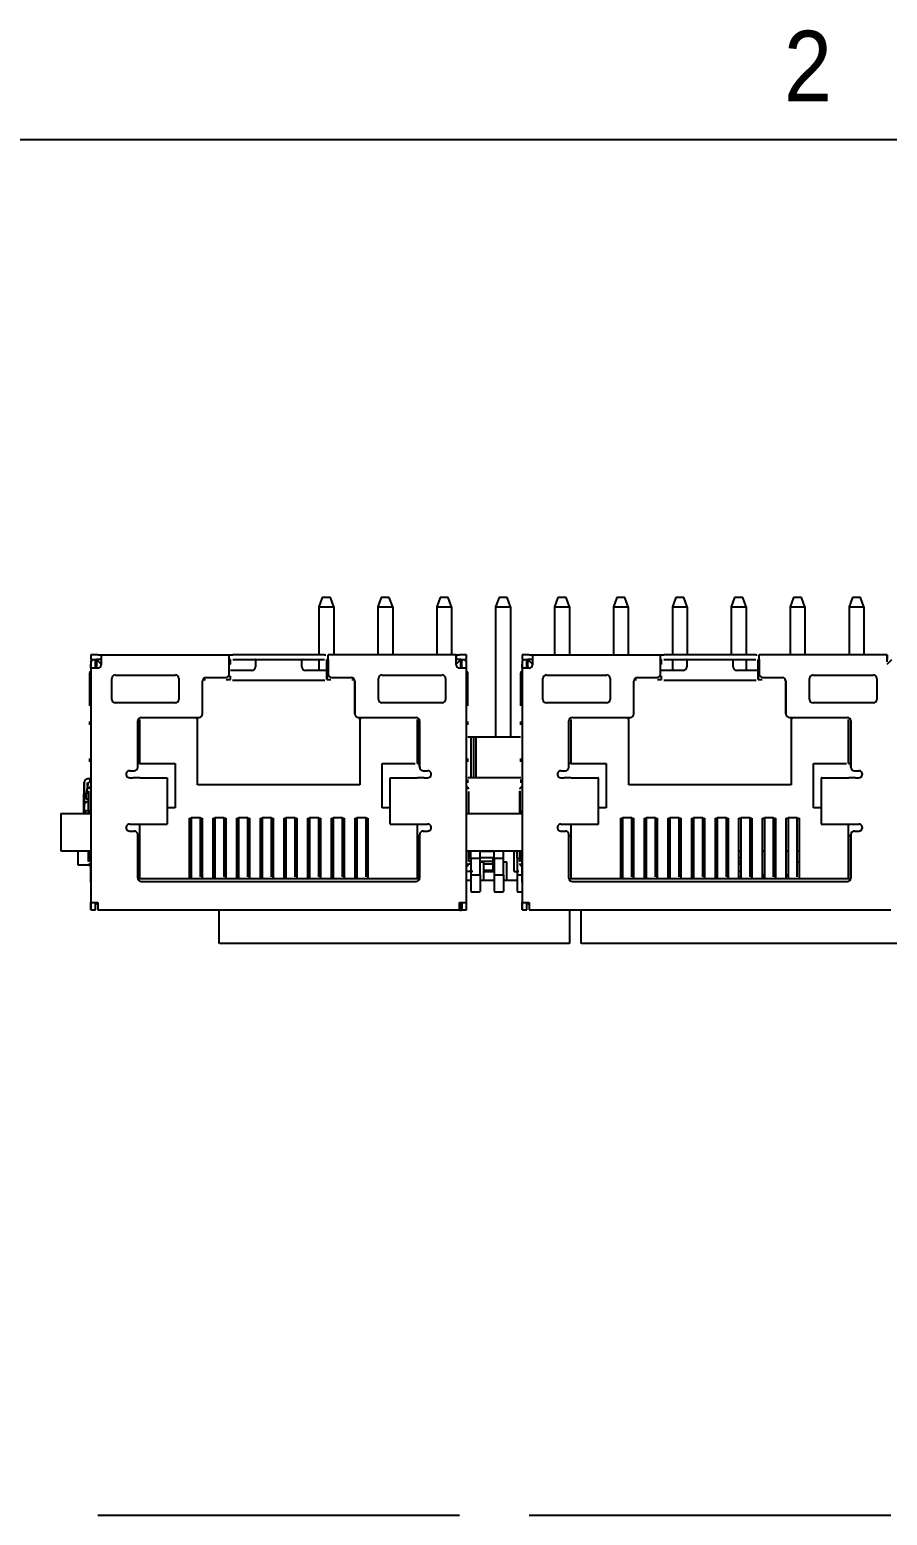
# Model space of a CAD drawing. Header units: millimetres. Extents: x 2 to 1109, y 2 to 430.
# Drawn here: x 71.2 to 108.2, y 366.1 to 430.2 of the extents above; entities that cross this region are included whole.
import ezdxf

# ---------------------------------------------------------------- set-up
doc = ezdxf.new("R2010")
doc.units = ezdxf.units.MM
doc.header["$LTSCALE"] = 0.5
for name, color, linetype in [('几何体', 7, 'Continuous'), ('注释', 2, 'Continuous'), ('草图直线', 1, 'Continuous')]:
    doc.layers.add(name, color=color, linetype=linetype)
doc.styles.add('SLDTEXTSTYLE0', font='GOTHIC.TTF', dxfattribs={"width": 0.913})

msp = doc.modelspace()

# ---------------------------------------------------------------- linework, layer by layer
at = {"layer": '几何体'}
for p, q in [((83.803, 405.701), (83.657, 405.301)), ((84.152, 405.701), (83.803, 405.701)), ((84.297, 405.301), (84.152, 405.701)), ((86.343, 405.701), (86.197, 405.301)), ((86.692, 405.701), (86.343, 405.701)), ((86.837, 405.301), (86.692, 405.701)), ((88.883, 405.701), (88.737, 405.301)), ((89.232, 405.701), (88.883, 405.701)), ((89.377, 405.301), (89.232, 405.701)), ((91.423, 405.701), (91.277, 405.301)), ((91.772, 405.701), (91.423, 405.701)), ((91.917, 405.301), (91.772, 405.701)), ((93.963, 405.701), (93.817, 405.301)), ((94.312, 405.701), (93.963, 405.701)), ((94.457, 405.301), (94.312, 405.701)), ((96.503, 405.701), (96.357, 405.301)), ((96.852, 405.701), (96.503, 405.701)), ((96.997, 405.301), (96.852, 405.701)), ((99.043, 405.701), (98.897, 405.301)), ((99.392, 405.701), (99.043, 405.701)), ((99.537, 405.301), (99.392, 405.701)), ((101.583, 405.701), (101.437, 405.301)), ((101.932, 405.701), (101.583, 405.701)), ((102.077, 405.301), (101.932, 405.701)), ((104.123, 405.701), (103.977, 405.301)), ((104.472, 405.701), (104.123, 405.701)), ((104.617, 405.301), (104.472, 405.701)), ((106.663, 405.701), (106.517, 405.301)), ((107.012, 405.701), (106.663, 405.701)), ((107.157, 405.301), (107.012, 405.701)), ((83.657, 405.301), (84.297, 405.301)), ((83.657, 405.301), (83.657, 403.231)), ((84.297, 405.301), (84.297, 403.231)), ((86.197, 405.301), (86.837, 405.301)), ((86.197, 405.301), (86.197, 403.231)), ((86.837, 405.301), (86.837, 403.231)), ((88.737, 405.301), (89.377, 405.301)), ((88.737, 405.301), (88.737, 403.231)), ((89.377, 405.301), (89.377, 403.231)), ((91.277, 405.301), (91.917, 405.301)), ((91.277, 405.301), (91.277, 399.701)), ((91.917, 405.301), (91.917, 399.701)), ((93.817, 405.301), (94.457, 405.301)), ((93.817, 405.301), (93.817, 403.231)), ((94.457, 405.301), (94.457, 403.231)), ((96.357, 405.301), (96.997, 405.301)), ((96.357, 405.301), (96.357, 403.231)), ((96.997, 405.301), (96.997, 403.231)), ((98.897, 405.301), (99.537, 405.301)), ((98.897, 405.301), (98.897, 403.231)), ((99.537, 405.301), (99.537, 403.231)), ((101.437, 405.301), (102.077, 405.301)), ((101.437, 405.301), (101.437, 403.231)), ((102.077, 405.301), (102.077, 403.231)), ((103.977, 405.301), (104.617, 405.301)), ((103.977, 405.301), (103.977, 403.231)), ((104.617, 405.301), (104.617, 403.231)), ((106.517, 405.301), (107.157, 405.301)), ((106.517, 405.301), (106.517, 403.231)), ((107.157, 405.301), (107.157, 403.231)), ((73.971, 403.231), (73.821, 403.231)), ((73.821, 403.231), (73.821, 403.031)), ((73.821, 403.031), (73.971, 403.031)), ((74.121, 403.231), (73.971, 403.231)), ((73.971, 403.031), (74.071, 403.031)), ((74.071, 402.656), (74.071, 403.031)), ((74.271, 402.831), (74.071, 403.031)), ((74.229, 403.031), (74.071, 403.031)), ((74.071, 403.031), (74.071, 402.675)), ((74.121, 403.231), (74.271, 403.231)), ((74.271, 403.031), (74.229, 403.031)), ((74.271, 403.231), (74.271, 402.931)), ((74.271, 403.231), (79.791, 403.231)), ((74.271, 403.031), (74.271, 402.931)), ((79.791, 402.931), (79.791, 403.231)), ((79.791, 403.231), (79.941, 403.231)), ((79.791, 403.031), (79.791, 403.231)), ((79.791, 403.031), (79.841, 403.031)), ((79.841, 402.831), (79.841, 403.031)), ((83.901, 403.231), (79.941, 403.231)), ((79.941, 403.031), (83.901, 403.031)), ((80.921, 402.981), (80.921, 403.026)), ((82.921, 403.026), (82.921, 402.981)), ((83.657, 403.031), (83.657, 402.56)), ((83.901, 403.231), (83.956, 403.231)), ((84.001, 402.831), (84.001, 403.031)), ((84.001, 403.031), (84.051, 403.031)), ((84.001, 403.031), (84.001, 402.161)), ((84.051, 402.931), (84.051, 403.231)), ((89.571, 403.231), (84.051, 403.231)), ((84.051, 403.031), (84.051, 402.931)), ((84.051, 403.031), (84.051, 403.031)), ((84.051, 403.031), (84.051, 403.031)), ((89.571, 402.931), (89.571, 403.231)), ((89.571, 403.231), (89.721, 403.231)), ((89.571, 403.231), (89.571, 403.031)), ((89.571, 402.831), (89.771, 403.031)), ((89.613, 403.031), (89.571, 403.031)), ((89.771, 403.031), (89.613, 403.031)), ((89.871, 403.231), (89.721, 403.231)), ((89.771, 402.656), (89.771, 403.031)), ((89.771, 403.031), (89.871, 403.031)), ((90.021, 403.231), (89.871, 403.231)), ((89.871, 403.031), (90.021, 403.031)), ((90.021, 403.031), (90.021, 403.231)), ((92.566, 403.231), (92.416, 403.231)), ((92.416, 403.231), (92.416, 403.031)), ((92.416, 403.031), (92.566, 403.031)), ((92.716, 403.231), (92.566, 403.231)), ((92.566, 403.031), (92.666, 403.031)), ((92.666, 402.662), (92.666, 403.031)), ((92.866, 402.831), (92.666, 403.031)), ((92.824, 403.031), (92.666, 403.031)), ((92.666, 403.031), (92.666, 402.912)), ((92.716, 403.231), (92.866, 403.231)), ((92.866, 403.031), (92.824, 403.031)), ((92.866, 403.231), (92.866, 402.931)), ((92.866, 403.231), (98.386, 403.231)), ((92.866, 403.031), (92.866, 402.931)), ((98.386, 402.931), (98.386, 403.231)), ((98.386, 403.231), (98.536, 403.231)), ((98.386, 403.031), (98.386, 403.231)), ((98.386, 403.031), (98.436, 403.031)), ((98.436, 402.831), (98.436, 403.031)), ((102.496, 403.231), (98.536, 403.231)), ((98.536, 403.031), (102.496, 403.031)), ((98.897, 403.031), (98.897, 402.56)), ((99.516, 402.981), (99.516, 403.026)), ((101.516, 403.026), (101.516, 402.981)), ((102.077, 403.031), (102.077, 402.56)), ((102.496, 403.231), (102.551, 403.231)), ((102.596, 403.031), (102.596, 402.161)), ((102.596, 402.831), (102.596, 403.031)), ((102.596, 403.031), (102.646, 403.031)), ((102.646, 402.931), (102.646, 403.231)), ((108.166, 403.231), (102.646, 403.231)), ((102.646, 403.031), (102.646, 402.931)), ((102.646, 403.031), (102.646, 403.031)), ((102.646, 403.031), (102.646, 403.031)), ((108.166, 402.931), (108.166, 403.231)), ((108.166, 403.231), (108.166, 403.031)), ((108.166, 402.831), (108.366, 403.031)), ((73.771, 401.154), (73.771, 402.432)), ((73.821, 402.981), (73.821, 397.631)), ((73.821, 402.981), (73.821, 402.831)), ((73.821, 402.981), (73.891, 402.981)), ((73.821, 402.806), (73.821, 402.831)), ((73.821, 402.656), (73.821, 402.806)), ((74.121, 402.656), (73.821, 402.656)), ((74.021, 402.831), (74.021, 402.981)), ((74.021, 402.981), (74.021, 402.656)), ((74.021, 402.806), (74.021, 402.831)), ((74.021, 402.656), (74.021, 402.806)), ((74.121, 402.656), (74.121, 402.656)), ((74.271, 402.806), (74.271, 402.931)), ((74.271, 402.931), (74.271, 402.831)), ((74.271, 402.831), (74.271, 402.806)), ((74.271, 402.806), (74.271, 402.806)), ((79.791, 402.401), (79.791, 402.931)), ((79.841, 402.831), (79.791, 402.831)), ((80.771, 402.56), (79.841, 402.56)), ((80.771, 402.56), (80.771, 402.56)), ((80.921, 402.981), (80.921, 402.71)), ((80.921, 402.981), (80.921, 402.71)), ((82.921, 402.71), (82.921, 402.981)), ((84.001, 402.56), (83.071, 402.56)), ((84.001, 402.161), (84.001, 402.831)), ((84.051, 402.831), (84.001, 402.831)), ((84.051, 402.401), (84.051, 402.931)), ((84.051, 402.931), (84.051, 402.831)), ((84.051, 402.831), (84.051, 402.401)), ((89.571, 402.806), (89.571, 402.931)), ((90.021, 402.656), (89.721, 402.656)), ((89.821, 402.831), (89.821, 402.981)), ((89.821, 402.806), (89.821, 402.831)), ((89.821, 402.656), (89.821, 402.806)), ((89.952, 402.981), (90.021, 402.981)), ((90.021, 402.831), (90.021, 402.981)), ((90.021, 402.806), (90.021, 402.831)), ((90.021, 402.656), (90.021, 402.806)), ((90.021, 392.556), (90.021, 402.656)), ((90.071, 401.154), (90.071, 402.432)), ((92.366, 401.154), (92.366, 402.432)), ((92.416, 402.981), (92.416, 397.631)), ((92.416, 402.981), (92.416, 402.831)), ((92.416, 402.981), (92.485, 402.981)), ((92.416, 402.806), (92.416, 402.831)), ((92.416, 402.656), (92.416, 402.806)), ((92.716, 402.656), (92.416, 402.656)), ((92.616, 402.831), (92.616, 402.981)), ((92.616, 402.806), (92.616, 402.831)), ((92.616, 402.656), (92.616, 402.806)), ((92.666, 402.726), (92.666, 402.675)), ((92.716, 402.656), (92.716, 402.656)), ((92.866, 402.806), (92.866, 402.931)), ((92.866, 402.931), (92.866, 402.831)), ((92.866, 402.831), (92.866, 402.806)), ((92.866, 402.806), (92.866, 402.806)), ((98.386, 402.401), (98.386, 402.931)), ((98.436, 402.831), (98.386, 402.831)), ((99.366, 402.56), (98.436, 402.56)), ((99.366, 402.56), (99.366, 402.56)), ((99.516, 402.981), (99.516, 402.71)), ((99.516, 402.981), (99.516, 402.71)), ((101.516, 402.71), (101.516, 402.981)), ((102.596, 402.56), (101.666, 402.56)), ((102.596, 402.161), (102.596, 402.831)), ((102.646, 402.831), (102.596, 402.831)), ((102.646, 402.401), (102.646, 402.931)), ((102.646, 402.931), (102.646, 402.831)), ((102.646, 402.831), (102.646, 402.401)), ((74.721, 401.311), (74.721, 402.211)), ((74.871, 402.361), (77.471, 402.361)), ((77.621, 402.211), (77.621, 401.311)), ((77.621, 402.211), (77.621, 401.311)), ((78.641, 400.681), (78.641, 402.101)), ((78.655, 402.161), (78.761, 402.161)), ((78.791, 402.251), (79.641, 402.251)), ((79.661, 402.161), (79.841, 402.161)), ((79.841, 402.161), (79.841, 402.321)), ((83.911, 402.131), (79.931, 402.131)), ((84.001, 402.161), (84.171, 402.161)), ((84.201, 402.251), (85.051, 402.251)), ((85.081, 402.161), (85.187, 402.161)), ((85.201, 400.681), (85.201, 402.101)), ((85.201, 402.101), (85.201, 400.681)), ((86.221, 401.311), (86.221, 402.211)), ((86.371, 402.361), (88.971, 402.361)), ((89.121, 402.211), (89.121, 401.311)), ((89.121, 402.211), (89.121, 401.311)), ((93.316, 401.311), (93.316, 402.211)), ((93.466, 402.361), (96.066, 402.361)), ((96.216, 402.211), (96.216, 401.311)), ((96.216, 402.211), (96.216, 401.311)), ((97.236, 400.681), (97.236, 402.101)), ((97.25, 402.161), (97.356, 402.161)), ((97.386, 402.251), (98.236, 402.251)), ((98.256, 402.161), (98.436, 402.161)), ((98.436, 402.161), (98.436, 402.321)), ((102.506, 402.131), (98.526, 402.131)), ((102.596, 402.161), (102.766, 402.161)), ((102.796, 402.251), (103.646, 402.251)), ((103.722, 402.161), (103.781, 402.161)), ((103.796, 400.681), (103.796, 402.101)), ((103.796, 402.101), (103.796, 400.681)), ((104.816, 401.311), (104.816, 402.211)), ((104.966, 402.361), (107.566, 402.361)), ((107.716, 402.211), (107.716, 401.311)), ((107.716, 402.211), (107.716, 401.311)), ((73.771, 401.025), (73.771, 401.154)), ((77.471, 401.161), (74.871, 401.161)), ((88.971, 401.161), (86.371, 401.161)), ((90.071, 401.025), (90.071, 401.154)), ((92.366, 401.025), (92.366, 401.154)), ((96.066, 401.161), (93.466, 401.161)), ((107.566, 401.161), (104.966, 401.161)), ((75.991, 400.531), (78.491, 400.531)), ((78.331, 400.531), (78.421, 400.441)), ((78.421, 400.441), (78.421, 400.553)), ((85.351, 400.531), (87.851, 400.531)), ((85.421, 400.441), (85.421, 400.553)), ((85.421, 400.553), (85.421, 397.631)), ((85.421, 400.441), (85.511, 400.531)), ((94.586, 400.531), (97.086, 400.531)), ((96.926, 400.531), (97.016, 400.441)), ((103.946, 400.531), (106.446, 400.531)), ((104.016, 400.441), (104.106, 400.531)), ((104.016, 400.531), (104.016, 397.631)), ((73.771, 400.36), (73.771, 400.21)), ((73.771, 400.36), (73.771, 400.36)), ((73.771, 400.21), (73.771, 400.36)), ((75.841, 398.381), (75.841, 400.381)), ((75.941, 398.541), (75.941, 400.441)), ((78.421, 397.631), (78.421, 400.441)), ((85.421, 400.441), (85.421, 397.631)), ((87.901, 398.541), (87.901, 400.441)), ((87.901, 398.541), (87.901, 400.441)), ((88.001, 398.381), (88.001, 400.381)), ((88.001, 400.381), (88.001, 398.381)), ((90.071, 400.21), (90.071, 400.36)), ((92.366, 400.36), (92.366, 400.21)), ((92.366, 400.36), (92.366, 400.36)), ((92.366, 400.21), (92.366, 400.36)), ((94.436, 398.381), (94.436, 400.381)), ((94.536, 398.541), (94.536, 400.441)), ((97.016, 397.631), (97.016, 400.441)), ((104.016, 400.441), (104.016, 397.631)), ((106.496, 398.541), (106.496, 400.441)), ((106.496, 398.541), (106.496, 400.441)), ((106.596, 398.381), (106.596, 400.381)), ((106.596, 400.381), (106.596, 398.381)), ((90.081, 399.701), (90.227, 399.701)), ((90.227, 397.931), (90.227, 399.701)), ((90.227, 399.701), (90.327, 399.701)), ((90.327, 399.701), (90.327, 397.931)), ((90.327, 399.701), (90.427, 399.701)), ((90.427, 399.701), (90.427, 397.931)), ((90.427, 399.701), (92.356, 399.701)), ((73.771, 398.61), (73.771, 398.76)), ((73.771, 398.76), (73.771, 398.61)), ((73.771, 398.61), (73.771, 398.61)), ((75.941, 398.541), (75.841, 398.541)), ((75.941, 398.541), (77.451, 398.541)), ((77.451, 398.541), (77.451, 396.631)), ((77.451, 398.541), (77.451, 396.631)), ((86.391, 396.631), (86.391, 398.541)), ((86.391, 398.541), (87.806, 398.541)), ((87.901, 398.541), (88.001, 398.541)), ((90.071, 398.61), (90.071, 398.76)), ((92.366, 398.61), (92.366, 398.76)), ((92.366, 398.76), (92.366, 398.61)), ((92.366, 398.61), (92.366, 398.61)), ((94.536, 398.541), (94.436, 398.541)), ((94.536, 398.541), (96.046, 398.541)), ((96.046, 398.541), (96.046, 396.631)), ((96.046, 398.541), (96.046, 396.631)), ((104.986, 396.631), (104.986, 398.541)), ((104.986, 398.541), (106.401, 398.541)), ((106.496, 398.541), (106.596, 398.541)), ((73.812, 397.881), (73.681, 397.881)), ((75.496, 398.231), (75.691, 398.231)), ((75.496, 397.931), (75.641, 397.931)), ((75.932, 397.931), (75.642, 397.931)), ((75.932, 397.931), (77.111, 397.931)), ((77.119, 397.931), (77.111, 397.931)), ((77.121, 395.931), (77.121, 397.931)), ((86.721, 397.931), (86.721, 395.931)), ((86.731, 397.931), (86.723, 397.931)), ((86.731, 397.931), (87.91, 397.931)), ((88.2, 397.931), (87.911, 397.931)), ((88.151, 398.231), (88.346, 398.231)), ((88.202, 397.931), (88.346, 397.931)), ((92.366, 397.931), (90.071, 397.931)), ((94.091, 398.231), (94.286, 398.231)), ((94.091, 397.931), (94.235, 397.931)), ((94.526, 397.931), (94.237, 397.931)), ((94.527, 397.931), (95.706, 397.931)), ((95.713, 397.931), (95.705, 397.931)), ((95.716, 395.931), (95.716, 397.931)), ((105.316, 397.931), (105.316, 395.931)), ((105.326, 397.931), (105.318, 397.931)), ((105.326, 397.931), (106.505, 397.931)), ((106.795, 397.931), (106.505, 397.931)), ((106.746, 398.231), (106.941, 398.231)), ((106.796, 397.931), (106.941, 397.931)), ((73.531, 396.864), (73.531, 397.731)), ((73.531, 397.731), (73.531, 397.731)), ((73.531, 397.731), (73.531, 397.241)), ((73.712, 397.731), (73.621, 397.231)), ((73.712, 397.731), (73.621, 397.231)), ((73.681, 397.561), (73.681, 397.731)), ((73.712, 397.731), (73.729, 397.731)), ((73.712, 397.731), (73.712, 397.731)), ((73.721, 397.231), (73.721, 397.345)), ((73.721, 397.345), (73.721, 397.231)), ((73.771, 397.86), (73.771, 397.71)), ((73.821, 397.631), (73.821, 397.481)), ((73.821, 397.631), (73.821, 397.631)), ((73.821, 397.531), (73.821, 397.231)), ((73.821, 397.481), (73.821, 397.326)), ((85.421, 397.631), (78.421, 397.631)), ((90.071, 397.71), (90.071, 397.86)), ((90.121, 397.231), (90.121, 397.341)), ((90.121, 397.231), (90.121, 397.331)), ((92.316, 397.231), (92.316, 397.345)), ((92.316, 397.345), (92.316, 397.231)), ((92.366, 397.86), (92.366, 397.71)), ((92.416, 397.631), (92.416, 397.481)), ((92.416, 397.631), (92.416, 397.631)), ((92.416, 397.531), (92.416, 397.231)), ((92.416, 397.481), (92.416, 397.326)), ((104.016, 397.631), (97.016, 397.631)), ((73.521, 396.914), (73.521, 397.231)), ((73.521, 397.005), (73.521, 397.005)), ((73.521, 396.864), (73.521, 396.963)), ((73.521, 396.963), (73.521, 396.914)), ((73.521, 396.914), (73.521, 396.864)), ((73.521, 396.864), (73.521, 396.914)), ((73.521, 396.893), (73.521, 396.893)), ((73.521, 396.893), (73.521, 396.864)), ((73.521, 396.864), (73.521, 396.893)), ((73.521, 396.893), (73.521, 396.893)), ((73.521, 396.893), (73.521, 396.864)), ((73.521, 396.864), (73.521, 396.893)), ((73.521, 396.893), (73.521, 396.893)), ((73.521, 396.893), (73.521, 396.864)), ((73.521, 396.864), (73.521, 396.893)), ((73.521, 396.864), (73.521, 396.876)), ((73.521, 396.773), (73.521, 396.851)), ((73.521, 396.851), (73.521, 396.764)), ((73.521, 396.735), (73.521, 396.851)), ((73.521, 396.851), (73.521, 396.759)), ((73.521, 396.759), (73.521, 396.824)), ((73.521, 396.818), (73.521, 396.735)), ((73.521, 396.735), (73.521, 396.818)), ((73.521, 396.818), (73.521, 396.735)), ((73.521, 396.735), (73.521, 396.818)), ((73.521, 396.818), (73.521, 396.815)), ((73.521, 396.735), (73.521, 396.818)), ((73.521, 396.818), (73.521, 396.759)), ((73.521, 396.77), (73.521, 396.818)), ((73.521, 396.818), (73.521, 396.764)), ((73.521, 396.815), (73.521, 396.818)), ((73.521, 396.818), (73.521, 396.815)), ((73.521, 396.667), (73.521, 396.818)), ((73.521, 396.818), (73.521, 396.759)), ((73.521, 396.431), (73.521, 396.818)), ((73.521, 396.815), (73.521, 396.735)), ((73.521, 396.815), (73.521, 396.736)), ((73.521, 396.734), (73.521, 396.815)), ((73.521, 396.735), (73.521, 396.79)), ((73.521, 396.79), (73.521, 396.79)), ((73.521, 396.736), (73.521, 396.786)), ((73.521, 396.786), (73.521, 396.734)), ((73.521, 396.759), (73.521, 396.773)), ((73.521, 396.759), (73.521, 396.77)), ((73.521, 396.764), (73.521, 396.735)), ((73.521, 396.764), (73.521, 396.735)), ((73.521, 396.759), (73.521, 396.759)), ((73.521, 396.759), (73.521, 396.759)), ((73.521, 396.736), (73.521, 396.736)), ((73.521, 396.735), (73.521, 396.735)), ((73.521, 396.735), (73.521, 396.735)), ((73.521, 396.735), (73.521, 396.735)), ((73.521, 396.735), (73.521, 396.735)), ((73.521, 396.735), (73.521, 396.735)), ((73.521, 396.734), (73.521, 396.734)), ((73.521, 396.622), (73.521, 396.622)), ((73.531, 396.865), (73.598, 396.865)), ((73.531, 396.551), (73.531, 396.864)), ((73.531, 396.863), (73.597, 396.863)), ((73.742, 396.922), (73.612, 396.877)), ((73.621, 397.011), (73.621, 397.231)), ((73.621, 397.231), (73.621, 397.231)), ((73.621, 397.011), (73.621, 397.231)), ((73.721, 397.011), (73.621, 397.011)), ((73.621, 397.011), (73.621, 397.011)), ((73.721, 396.381), (73.721, 397.231)), ((73.721, 397.231), (73.721, 396.381)), ((73.721, 396.381), (73.721, 397.231)), ((73.821, 397.231), (73.821, 396.381)), ((77.451, 396.631), (77.121, 396.631)), ((86.721, 396.631), (86.391, 396.631)), ((90.121, 396.381), (90.121, 397.231)), ((90.121, 396.381), (90.121, 397.231)), ((92.316, 396.381), (92.316, 397.231)), ((92.316, 397.231), (92.316, 396.381)), ((92.316, 396.381), (92.316, 397.231)), ((92.416, 397.231), (92.416, 396.381)), ((96.046, 396.631), (95.716, 396.631)), ((105.316, 396.631), (104.986, 396.631)), ((72.521, 396.381), (72.521, 394.781)), ((72.521, 396.381), (73.782, 396.381)), ((72.521, 396.381), (72.521, 394.781)), ((72.521, 396.381), (72.521, 396.381)), ((73.521, 396.431), (73.621, 396.431)), ((73.551, 396.507), (73.721, 396.534)), ((73.64, 396.431), (73.64, 396.381)), ((73.821, 396.531), (73.821, 396.381)), ((73.821, 396.531), (73.821, 396.531)), ((73.821, 396.381), (73.821, 396.531)), ((73.821, 396.381), (73.821, 392.381)), ((78.076, 396.181), (78.151, 396.181)), ((78.076, 393.581), (78.076, 396.181)), ((78.151, 396.213), (78.151, 396.181)), ((78.151, 396.213), (78.151, 393.683)), ((78.151, 396.213), (78.551, 396.213)), ((78.151, 396.181), (78.151, 396.084)), ((78.151, 396.084), (78.151, 393.581)), ((78.551, 393.683), (78.551, 396.213)), ((78.551, 393.661), (78.551, 396.181)), ((78.551, 396.181), (78.626, 396.181)), ((78.626, 396.181), (78.626, 393.581)), ((78.626, 393.581), (78.626, 396.181)), ((79.096, 396.181), (79.171, 396.181)), ((79.096, 393.581), (79.096, 396.181)), ((79.171, 396.213), (79.171, 396.181)), ((79.171, 396.213), (79.171, 393.683)), ((79.171, 396.213), (79.571, 396.213)), ((79.171, 396.181), (79.171, 396.084)), ((79.171, 396.084), (79.171, 393.581)), ((79.571, 393.683), (79.571, 396.213)), ((79.571, 396.181), (79.646, 396.181)), ((79.646, 396.181), (79.646, 393.581)), ((79.646, 393.581), (79.646, 396.181)), ((80.116, 396.181), (80.191, 396.181)), ((80.116, 393.581), (80.116, 396.181)), ((80.191, 396.213), (80.191, 396.181)), ((80.191, 396.213), (80.191, 393.683)), ((80.191, 396.213), (80.591, 396.213)), ((80.191, 396.181), (80.191, 396.084)), ((80.191, 396.084), (80.191, 393.581)), ((80.591, 393.683), (80.591, 396.213)), ((80.591, 396.181), (80.666, 396.181)), ((80.666, 396.181), (80.666, 393.581)), ((80.666, 393.581), (80.666, 396.181)), ((81.136, 396.181), (81.211, 396.181)), ((81.136, 393.581), (81.136, 396.181)), ((81.211, 396.213), (81.211, 396.181)), ((81.211, 396.213), (81.211, 393.683)), ((81.211, 396.213), (81.611, 396.213)), ((81.211, 396.181), (81.211, 396.084)), ((81.211, 396.084), (81.211, 393.581)), ((81.611, 393.683), (81.611, 396.213)), ((81.611, 396.181), (81.686, 396.181)), ((81.686, 396.181), (81.686, 393.581)), ((81.686, 393.581), (81.686, 396.181)), ((82.156, 396.181), (82.231, 396.181)), ((82.156, 393.581), (82.156, 396.181)), ((82.231, 396.213), (82.231, 396.181)), ((82.231, 396.213), (82.231, 393.683)), ((82.231, 396.213), (82.631, 396.213)), ((82.231, 396.181), (82.231, 396.084)), ((82.231, 396.084), (82.231, 393.581)), ((82.631, 393.683), (82.631, 396.213)), ((82.631, 393.661), (82.631, 396.181)), ((82.631, 396.181), (82.706, 396.181)), ((82.706, 396.181), (82.706, 393.581)), ((82.706, 393.581), (82.706, 396.181)), ((83.176, 396.181), (83.251, 396.181)), ((83.176, 393.581), (83.176, 396.181)), ((83.251, 396.213), (83.251, 396.181)), ((83.251, 396.213), (83.251, 393.683)), ((83.251, 396.213), (83.651, 396.213)), ((83.251, 396.181), (83.251, 396.084)), ((83.251, 396.084), (83.251, 393.581)), ((83.651, 393.683), (83.651, 396.213)), ((83.651, 396.181), (83.726, 396.181)), ((83.726, 396.181), (83.726, 393.581)), ((83.726, 393.581), (83.726, 396.181)), ((84.196, 396.181), (84.271, 396.181)), ((84.196, 393.581), (84.196, 396.181)), ((84.271, 396.213), (84.271, 396.181)), ((84.271, 396.213), (84.271, 393.683)), ((84.271, 396.213), (84.671, 396.213)), ((84.271, 396.181), (84.271, 396.084)), ((84.271, 396.084), (84.271, 393.581)), ((84.671, 393.683), (84.671, 396.213)), ((84.671, 393.661), (84.671, 396.181)), ((84.671, 396.181), (84.746, 396.181)), ((84.746, 396.181), (84.746, 393.581)), ((84.746, 393.581), (84.746, 396.181)), ((85.216, 396.181), (85.291, 396.181)), ((85.216, 393.581), (85.216, 396.181)), ((85.291, 396.213), (85.291, 396.181)), ((85.291, 396.213), (85.291, 393.683)), ((85.291, 396.213), (85.691, 396.213)), ((85.291, 396.181), (85.291, 396.084)), ((85.291, 396.084), (85.291, 393.581)), ((85.691, 393.683), (85.691, 396.213)), ((85.691, 393.661), (85.691, 396.181)), ((85.691, 396.181), (85.766, 396.181)), ((85.766, 396.181), (85.766, 393.581)), ((85.766, 396.181), (85.766, 393.581)), ((90.021, 396.381), (90.021, 396.531)), ((90.021, 396.381), (92.416, 396.381)), ((92.416, 396.531), (92.416, 396.381)), ((92.416, 396.531), (92.416, 396.531)), ((92.416, 396.381), (92.416, 396.531)), ((92.416, 396.381), (92.416, 392.381)), ((96.671, 396.181), (96.746, 396.181)), ((96.671, 393.581), (96.671, 396.181)), ((96.746, 396.213), (96.746, 396.181)), ((96.746, 396.213), (96.746, 393.683)), ((96.746, 396.213), (97.146, 396.213)), ((96.746, 396.181), (96.746, 396.084)), ((96.746, 396.084), (96.746, 393.581)), ((97.146, 393.683), (97.146, 396.213)), ((97.146, 396.181), (97.221, 396.181)), ((97.221, 396.181), (97.221, 393.581)), ((97.221, 393.581), (97.221, 396.181)), ((97.691, 396.181), (97.766, 396.181)), ((97.691, 393.581), (97.691, 396.181)), ((97.766, 396.213), (97.766, 396.181)), ((97.766, 396.213), (97.766, 393.683)), ((97.766, 396.213), (98.166, 396.213)), ((97.766, 396.181), (97.766, 396.084)), ((97.766, 396.084), (97.766, 393.581)), ((98.166, 393.683), (98.166, 396.213)), ((98.166, 396.181), (98.241, 396.181)), ((98.241, 396.181), (98.241, 393.581)), ((98.241, 393.581), (98.241, 396.181)), ((98.711, 396.181), (98.786, 396.181)), ((98.711, 393.581), (98.711, 396.181)), ((98.786, 396.213), (98.786, 396.181)), ((98.786, 396.213), (98.786, 393.683)), ((98.786, 396.213), (99.186, 396.213)), ((98.786, 396.181), (98.786, 396.084)), ((98.786, 396.084), (98.786, 393.581)), ((99.186, 393.683), (99.186, 396.213)), ((99.186, 393.661), (99.186, 396.181)), ((99.186, 396.181), (99.261, 396.181)), ((99.261, 396.181), (99.261, 393.581)), ((99.261, 393.581), (99.261, 396.181)), ((99.731, 396.181), (99.806, 396.181)), ((99.731, 393.581), (99.731, 396.181)), ((99.806, 396.213), (99.806, 396.181)), ((99.806, 396.213), (99.806, 393.683)), ((99.806, 396.213), (100.206, 396.213)), ((99.806, 396.181), (99.806, 396.084)), ((99.806, 396.084), (99.806, 393.581)), ((100.206, 393.683), (100.206, 396.213)), ((100.206, 396.181), (100.281, 396.181)), ((100.281, 396.181), (100.281, 393.581)), ((100.281, 393.581), (100.281, 396.181)), ((100.751, 396.181), (100.826, 396.181)), ((100.751, 393.581), (100.751, 396.181)), ((100.826, 396.213), (100.826, 396.181)), ((100.826, 396.213), (100.826, 393.683)), ((100.826, 396.213), (101.226, 396.213)), ((100.826, 396.181), (100.826, 396.084)), ((100.826, 396.084), (100.826, 393.581)), ((101.226, 393.683), (101.226, 396.213)), ((101.226, 393.661), (101.226, 396.181)), ((101.226, 396.181), (101.301, 396.181)), ((101.301, 396.181), (101.301, 393.581)), ((101.301, 393.581), (101.301, 396.181)), ((101.771, 396.181), (101.846, 396.181)), ((101.771, 393.581), (101.771, 396.181)), ((101.846, 396.213), (101.846, 396.181)), ((101.846, 396.213), (101.846, 393.683)), ((101.846, 396.213), (102.246, 396.213)), ((101.846, 396.181), (101.846, 396.084)), ((101.846, 396.084), (101.846, 393.581)), ((102.246, 393.683), (102.246, 396.213)), ((102.246, 396.181), (102.321, 396.181)), ((102.321, 396.181), (102.321, 393.581)), ((102.321, 393.581), (102.321, 396.181)), ((102.791, 396.181), (102.866, 396.181)), ((102.791, 393.581), (102.791, 396.181)), ((102.866, 396.213), (102.866, 396.181)), ((102.866, 396.213), (102.866, 393.683)), ((102.866, 396.213), (103.266, 396.213)), ((102.866, 396.181), (102.866, 396.084)), ((102.866, 396.084), (102.866, 393.581)), ((103.266, 393.683), (103.266, 396.213)), ((103.266, 396.181), (103.341, 396.181)), ((103.341, 396.181), (103.341, 393.581)), ((103.341, 393.581), (103.341, 396.181)), ((103.811, 396.181), (103.886, 396.181)), ((103.811, 393.581), (103.811, 396.181)), ((103.886, 396.213), (103.886, 396.181)), ((103.886, 396.213), (103.886, 393.683)), ((103.886, 396.213), (104.286, 396.213)), ((103.886, 396.181), (103.886, 396.084)), ((103.886, 396.084), (103.886, 393.581)), ((104.286, 393.683), (104.286, 396.213)), ((104.286, 393.661), (104.286, 396.181)), ((104.286, 396.181), (104.361, 396.181)), ((104.361, 396.181), (104.361, 393.581)), ((104.361, 396.181), (104.361, 393.581)), ((75.496, 395.931), (75.642, 395.931)), ((75.496, 395.631), (75.691, 395.631)), ((75.642, 395.931), (75.932, 395.931)), ((75.828, 395.441), (75.941, 395.441)), ((75.841, 393.601), (75.841, 395.481)), ((75.932, 395.931), (77.111, 395.931)), ((75.941, 395.441), (75.941, 395.931)), ((75.941, 393.581), (75.941, 395.441)), ((77.111, 395.931), (77.119, 395.931)), ((86.723, 395.931), (86.731, 395.931)), ((86.731, 395.931), (87.91, 395.931)), ((87.901, 395.441), (87.901, 395.931)), ((87.901, 393.581), (87.901, 395.931)), ((87.901, 393.581), (87.901, 395.441)), ((87.901, 395.441), (88.014, 395.441)), ((87.911, 395.931), (88.2, 395.931)), ((88.001, 393.601), (88.001, 395.481)), ((88.001, 395.481), (88.001, 393.601)), ((88.151, 395.631), (88.346, 395.631)), ((88.2, 395.931), (88.346, 395.931)), ((94.091, 395.931), (94.237, 395.931)), ((94.091, 395.631), (94.286, 395.631)), ((94.237, 395.931), (94.526, 395.931)), ((94.423, 395.441), (94.536, 395.441)), ((94.436, 393.601), (94.436, 395.481)), ((94.527, 395.931), (95.706, 395.931)), ((94.536, 395.441), (94.536, 395.931)), ((94.536, 393.581), (94.536, 395.441)), ((95.705, 395.931), (95.713, 395.931)), ((105.318, 395.931), (105.326, 395.931)), ((105.326, 395.931), (106.505, 395.931)), ((106.496, 395.441), (106.496, 395.931)), ((106.496, 393.581), (106.496, 395.931)), ((106.496, 393.581), (106.496, 395.441)), ((106.496, 395.441), (106.609, 395.441)), ((106.505, 395.931), (106.795, 395.931)), ((106.596, 393.601), (106.596, 395.481)), ((106.596, 395.481), (106.596, 393.601)), ((106.746, 395.631), (106.941, 395.631)), ((106.795, 395.931), (106.941, 395.931)), ((72.521, 394.781), (73.782, 394.781)), ((72.521, 394.781), (72.521, 394.781)), ((73.266, 394.781), (73.266, 394.181)), ((73.721, 394.431), (73.721, 394.781)), ((73.721, 394.781), (73.721, 394.431)), ((73.721, 394.431), (73.721, 394.781)), ((73.821, 394.432), (73.821, 394.781)), ((73.821, 394.781), (73.821, 394.431)), ((78.076, 394.781), (78.151, 394.781)), ((78.551, 394.781), (78.626, 394.781)), ((79.096, 394.781), (79.171, 394.781)), ((79.571, 394.781), (79.646, 394.781)), ((80.116, 394.781), (80.191, 394.781)), ((80.591, 394.781), (80.666, 394.781)), ((80.666, 394.751), (80.591, 394.751)), ((81.136, 394.781), (81.211, 394.781)), ((81.186, 394.751), (81.136, 394.751)), ((81.611, 394.781), (81.686, 394.781)), ((81.661, 394.751), (81.659, 394.751)), ((82.156, 394.781), (82.231, 394.781)), ((82.223, 394.751), (82.156, 394.751)), ((82.631, 394.781), (82.706, 394.781)), ((82.706, 394.751), (82.631, 394.751)), ((83.176, 394.781), (83.251, 394.781)), ((83.223, 394.751), (83.176, 394.751)), ((83.651, 394.781), (83.726, 394.781)), ((83.726, 394.751), (83.651, 394.751)), ((84.223, 394.751), (84.181, 394.751)), ((84.196, 394.781), (84.271, 394.781)), ((84.223, 394.466), (84.223, 394.781)), ((84.781, 394.731), (84.661, 394.731)), ((84.671, 394.781), (84.746, 394.781)), ((85.216, 394.781), (85.291, 394.781)), ((85.691, 394.781), (85.766, 394.781)), ((85.766, 394.751), (85.691, 394.751)), ((90.021, 394.781), (92.416, 394.781)), ((90.021, 394.431), (90.021, 394.751)), ((90.121, 394.431), (90.121, 394.781)), ((90.121, 394.431), (90.121, 394.781)), ((90.181, 394.731), (90.121, 394.731)), ((90.181, 394.781), (90.181, 394.731)), ((90.212, 394.751), (90.181, 394.751)), ((90.181, 394.731), (90.181, 394.671)), ((90.212, 394.466), (90.212, 394.781)), ((90.612, 394.466), (90.612, 394.781)), ((91.212, 394.751), (90.612, 394.751)), ((91.011, 394.761), (91.011, 394.781)), ((91.011, 394.751), (91.011, 394.761)), ((91.161, 394.761), (91.161, 394.781)), ((91.161, 394.751), (91.161, 394.761)), ((91.212, 394.466), (91.212, 394.781)), ((91.612, 394.466), (91.612, 394.781)), ((92.071, 393.881), (92.071, 394.751)), ((92.176, 394.751), (92.071, 394.751)), ((92.212, 394.466), (92.212, 394.781)), ((92.316, 394.431), (92.316, 394.781)), ((92.316, 394.781), (92.316, 394.431)), ((92.316, 394.431), (92.316, 394.781)), ((92.416, 394.432), (92.416, 394.781)), ((92.416, 394.781), (92.416, 394.431)), ((96.671, 394.781), (96.746, 394.781)), ((96.746, 394.751), (96.671, 394.751)), ((97.146, 394.781), (97.221, 394.781)), ((97.691, 394.781), (97.766, 394.781)), ((97.766, 394.751), (97.691, 394.751)), ((98.166, 394.781), (98.241, 394.781)), ((98.241, 394.751), (98.22, 394.751)), ((98.711, 394.781), (98.786, 394.781)), ((98.781, 394.731), (98.711, 394.731)), ((99.186, 394.781), (99.261, 394.781)), ((99.261, 394.751), (99.22, 394.751)), ((99.731, 394.781), (99.806, 394.781)), ((99.806, 394.751), (99.731, 394.751)), ((100.206, 394.781), (100.281, 394.781)), ((100.281, 394.751), (100.22, 394.751)), ((100.751, 394.781), (100.826, 394.781)), ((100.784, 394.751), (100.751, 394.751)), ((101.301, 394.751), (101.22, 394.751)), ((101.226, 394.781), (101.301, 394.781)), ((101.771, 394.781), (101.846, 394.781)), ((101.82, 394.751), (101.781, 394.751)), ((102.246, 394.781), (102.321, 394.781)), ((102.321, 394.751), (102.246, 394.751)), ((102.791, 394.781), (102.866, 394.781)), ((102.81, 394.751), (102.791, 394.751)), ((103.266, 394.781), (103.341, 394.781)), ((103.811, 394.781), (103.886, 394.781)), ((104.286, 394.781), (104.361, 394.781)), ((73.266, 394.181), (73.734, 394.181)), ((73.721, 394.431), (73.721, 394.322)), ((73.721, 394.322), (73.721, 394.431)), ((73.821, 394.431), (73.821, 394.131)), ((78.104, 394.381), (78.076, 394.381)), ((78.076, 394.181), (78.151, 394.181)), ((78.551, 394.181), (78.626, 394.181)), ((79.096, 394.181), (79.171, 394.181)), ((79.571, 394.504), (79.646, 394.504)), ((80.116, 394.504), (80.191, 394.504)), ((81.211, 394.471), (81.136, 394.471)), ((81.211, 394.321), (81.136, 394.321)), ((81.211, 394.201), (81.136, 394.201)), ((81.686, 394.321), (81.611, 394.321)), ((81.686, 394.471), (81.623, 394.471)), ((81.623, 394.304), (81.686, 394.304)), ((82.223, 394.471), (82.156, 394.471)), ((82.223, 394.321), (82.156, 394.321)), ((82.223, 394.201), (82.156, 394.201)), ((82.706, 394.471), (82.631, 394.471)), ((82.706, 394.321), (82.631, 394.321)), ((82.631, 394.304), (82.706, 394.304)), ((83.223, 394.471), (83.176, 394.471)), ((83.251, 394.321), (83.176, 394.321)), ((83.251, 394.201), (83.176, 394.201)), ((83.726, 394.471), (83.651, 394.471)), ((83.726, 394.321), (83.651, 394.321)), ((83.651, 394.304), (83.762, 394.304)), ((84.223, 394.471), (84.196, 394.471)), ((84.271, 394.321), (84.196, 394.321)), ((84.271, 394.201), (84.196, 394.201)), ((84.223, 394.466), (84.223, 393.737)), ((84.781, 394.621), (84.661, 394.621)), ((84.746, 394.471), (84.671, 394.471)), ((84.746, 394.321), (84.671, 394.321)), ((84.671, 394.304), (84.762, 394.304)), ((85.766, 394.471), (85.691, 394.471)), ((85.766, 394.321), (85.691, 394.321)), ((85.691, 394.304), (85.762, 394.304)), ((90.212, 394.201), (90.116, 394.201)), ((90.181, 394.621), (90.121, 394.621)), ((90.212, 394.471), (90.121, 394.471)), ((90.121, 394.317), (90.121, 394.431)), ((90.121, 394.331), (90.121, 394.431)), ((90.212, 394.321), (90.121, 394.321)), ((90.181, 394.621), (90.181, 394.671)), ((90.181, 394.621), (90.181, 394.471)), ((90.212, 394.466), (90.612, 394.466)), ((90.212, 394.466), (90.212, 393.737)), ((91.151, 394.471), (90.612, 394.471)), ((90.612, 393.737), (90.612, 394.466)), ((91.151, 394.321), (90.612, 394.321)), ((90.612, 394.304), (90.762, 394.304)), ((90.762, 393.504), (90.762, 394.304)), ((91.151, 394.201), (90.762, 394.201)), ((91.151, 394.471), (91.151, 394.321)), ((91.212, 394.471), (91.151, 394.471)), ((91.151, 394.321), (91.151, 394.201)), ((91.151, 394.201), (91.151, 393.931)), ((91.171, 393.881), (91.171, 394.471)), ((91.212, 394.466), (91.212, 393.737)), ((91.212, 394.466), (91.612, 394.466)), ((91.221, 393.881), (91.221, 394.471)), ((91.612, 393.737), (91.612, 394.466)), ((91.612, 394.304), (91.762, 394.304)), ((91.762, 393.504), (91.762, 394.304)), ((92.212, 394.466), (92.212, 393.737)), ((92.212, 394.466), (92.316, 394.466)), ((92.221, 393.881), (92.221, 394.471)), ((92.316, 394.431), (92.316, 394.322)), ((92.316, 394.322), (92.316, 394.431)), ((92.416, 394.431), (92.416, 394.131)), ((96.746, 394.471), (96.671, 394.471)), ((96.746, 394.321), (96.671, 394.321)), ((96.746, 394.201), (96.671, 394.201)), ((97.146, 394.466), (97.22, 394.466)), ((97.22, 394.321), (97.146, 394.321)), ((97.766, 394.471), (97.691, 394.471)), ((97.766, 394.321), (97.691, 394.321)), ((97.766, 394.201), (97.691, 394.201)), ((98.166, 394.466), (98.22, 394.466)), ((98.241, 394.321), (98.166, 394.321)), ((98.241, 394.471), (98.22, 394.471)), ((98.22, 394.304), (98.241, 394.304)), ((98.781, 394.621), (98.711, 394.621)), ((98.786, 394.471), (98.711, 394.471)), ((98.786, 394.321), (98.711, 394.321)), ((98.786, 394.201), (98.711, 394.201)), ((99.261, 394.321), (99.186, 394.321)), ((99.261, 394.471), (99.22, 394.471)), ((99.22, 394.304), (99.261, 394.304)), ((99.806, 394.471), (99.731, 394.471)), ((99.806, 394.321), (99.731, 394.321)), ((99.806, 394.201), (99.731, 394.201)), ((100.281, 394.321), (100.206, 394.321)), ((100.281, 394.471), (100.22, 394.471)), ((100.22, 394.304), (100.281, 394.304)), ((100.82, 394.471), (100.751, 394.471)), ((100.82, 394.321), (100.751, 394.321)), ((100.82, 394.201), (100.751, 394.201)), ((101.301, 394.471), (101.226, 394.471)), ((101.301, 394.321), (101.226, 394.321)), ((101.226, 394.304), (101.301, 394.304)), ((101.82, 394.471), (101.771, 394.471)), ((101.846, 394.321), (101.771, 394.321)), ((101.846, 394.201), (101.771, 394.201)), ((102.321, 394.471), (102.246, 394.471)), ((102.321, 394.321), (102.246, 394.321)), ((102.246, 394.304), (102.36, 394.304)), ((103.266, 394.304), (103.36, 394.304)), ((104.286, 394.304), (104.36, 394.304)), ((75.941, 393.581), (75.897, 393.538)), ((75.941, 393.581), (87.901, 393.581)), ((75.991, 393.451), (87.851, 393.451)), ((78.151, 393.661), (78.151, 393.683)), ((78.551, 393.661), (78.551, 393.683)), ((79.171, 393.661), (79.171, 393.683)), ((79.571, 393.661), (79.571, 393.683)), ((80.191, 393.661), (80.191, 393.683)), ((80.591, 393.661), (80.591, 393.683)), ((81.211, 393.931), (81.136, 393.931)), ((81.136, 393.881), (81.211, 393.881)), ((81.211, 393.661), (81.211, 393.683)), ((81.611, 393.661), (81.611, 393.683)), ((82.223, 393.881), (82.156, 393.881)), ((82.231, 393.661), (82.231, 393.683)), ((82.631, 393.661), (82.631, 393.683)), ((83.251, 393.881), (83.176, 393.881)), ((83.251, 393.661), (83.251, 393.683)), ((83.651, 393.661), (83.651, 393.683)), ((84.271, 393.881), (84.196, 393.881)), ((84.223, 393.737), (84.271, 393.737)), ((84.223, 393.737), (84.223, 393.581)), ((84.271, 393.661), (84.271, 393.683)), ((84.671, 393.661), (84.671, 393.683)), ((85.223, 393.737), (85.291, 393.737)), ((85.223, 393.737), (85.223, 393.581)), ((85.291, 393.661), (85.291, 393.683)), ((85.691, 393.661), (85.691, 393.683)), ((87.945, 393.538), (87.901, 393.581)), ((90.296, 393.881), (90.021, 393.881)), ((90.212, 393.504), (90.021, 393.504)), ((90.212, 393.737), (90.612, 393.737)), ((90.212, 393.737), (90.212, 393.022)), ((90.612, 393.737), (90.612, 393.022)), ((91.212, 393.504), (90.612, 393.504)), ((91.151, 393.931), (90.762, 393.931)), ((90.762, 393.881), (91.171, 393.881)), ((91.212, 393.737), (91.612, 393.737)), ((91.212, 393.737), (91.212, 393.022)), ((91.612, 393.737), (91.612, 393.022)), ((92.212, 393.504), (91.612, 393.504)), ((92.071, 393.881), (92.221, 393.881)), ((92.212, 393.737), (92.416, 393.737)), ((92.212, 393.737), (92.212, 393.022)), ((92.271, 393.881), (92.221, 393.881)), ((94.536, 393.581), (94.492, 393.538)), ((94.536, 393.581), (106.496, 393.581)), ((94.586, 393.451), (106.446, 393.451)), ((96.746, 393.881), (96.671, 393.881)), ((96.746, 393.661), (96.746, 393.683)), ((97.146, 393.737), (97.22, 393.737)), ((97.146, 393.661), (97.146, 393.683)), ((97.766, 393.881), (97.691, 393.881)), ((97.766, 393.661), (97.766, 393.683)), ((98.166, 393.737), (98.22, 393.737)), ((98.166, 393.661), (98.166, 393.683)), ((98.786, 393.881), (98.711, 393.881)), ((98.786, 393.661), (98.786, 393.683)), ((99.186, 393.661), (99.186, 393.683)), ((99.806, 393.881), (99.731, 393.881)), ((99.806, 393.661), (99.806, 393.683)), ((100.206, 393.661), (100.206, 393.683)), ((100.82, 393.881), (100.751, 393.881)), ((100.826, 393.661), (100.826, 393.683)), ((101.226, 393.661), (101.226, 393.683)), ((101.846, 393.881), (101.771, 393.881)), ((101.846, 393.661), (101.846, 393.683)), ((102.246, 393.661), (102.246, 393.683)), ((102.81, 393.737), (102.866, 393.737)), ((102.81, 393.737), (102.81, 393.581)), ((102.866, 393.661), (102.866, 393.683)), ((103.266, 393.661), (103.266, 393.683)), ((103.81, 393.737), (103.886, 393.737)), ((103.886, 393.661), (103.886, 393.683)), ((104.286, 393.661), (104.286, 393.683)), ((106.539, 393.538), (106.496, 393.581)), ((90.212, 393.011), (90.612, 393.011)), ((91.212, 393.011), (91.612, 393.011)), ((92.212, 393.011), (92.416, 393.011)), ((73.821, 392.556), (74.121, 392.556)), ((73.821, 392.381), (73.821, 392.556)), ((73.821, 392.231), (73.821, 392.381)), ((73.821, 392.381), (73.821, 392.231)), ((73.821, 392.231), (74.021, 392.231)), ((74.021, 392.381), (74.021, 392.556)), ((74.021, 392.231), (74.021, 392.381)), ((74.071, 392.481), (74.128, 392.539)), ((74.121, 392.531), (74.121, 392.556)), ((74.121, 392.556), (74.121, 392.556)), ((74.121, 392.556), (74.121, 392.531)), ((74.121, 392.531), (74.121, 392.231)), ((74.121, 392.531), (74.121, 392.431)), ((74.121, 392.431), (74.121, 392.231)), ((74.121, 392.231), (89.721, 392.231)), ((79.362, 390.778), (79.362, 392.181)), ((89.721, 392.531), (89.721, 392.556)), ((89.721, 392.556), (90.021, 392.556)), ((89.721, 392.231), (89.721, 392.531)), ((89.771, 392.481), (89.721, 392.531)), ((89.771, 392.181), (89.771, 392.481)), ((89.821, 392.406), (89.821, 392.556)), ((89.821, 392.556), (89.821, 392.381)), ((89.821, 392.381), (89.821, 392.406)), ((89.821, 392.231), (89.821, 392.381)), ((89.821, 392.381), (89.821, 392.231)), ((89.821, 392.231), (90.021, 392.231)), ((90.021, 392.406), (90.021, 392.556)), ((90.021, 392.381), (90.021, 392.406)), ((90.021, 392.231), (90.021, 392.381)), ((92.416, 392.556), (92.716, 392.556)), ((92.416, 392.381), (92.416, 392.556)), ((92.416, 392.231), (92.416, 392.381)), ((92.416, 392.381), (92.416, 392.231)), ((92.416, 392.231), (92.616, 392.231)), ((92.616, 392.381), (92.616, 392.556)), ((92.616, 392.231), (92.616, 392.381)), ((92.666, 392.481), (92.723, 392.539)), ((92.716, 392.531), (92.716, 392.556)), ((92.716, 392.556), (92.716, 392.556)), ((92.716, 392.556), (92.716, 392.531)), ((92.716, 392.531), (92.716, 392.231)), ((92.716, 392.531), (92.716, 392.431)), ((92.716, 392.431), (92.716, 392.231)), ((92.716, 392.231), (108.316, 392.231)), ((94.462, 392.181), (94.462, 390.778)), ((94.96, 390.778), (94.96, 392.181)), ((94.466, 390.778), (79.366, 390.778)), ((110.063, 390.778), (94.963, 390.778)), ((74.121, 366.121), (89.721, 366.121)), ((92.716, 366.121), (108.316, 366.121))]:
    msp.add_line(p, q, dxfattribs=at)
at = {"layer": '几何体', "flags": 128}
for points in [[(80.921, 403.026), (80.921, 403.028), (80.919, 403.03), (80.913, 403.031)], [(82.93, 403.031), (82.923, 403.03), (82.922, 403.028), (82.921, 403.026)], [(99.516, 403.026), (99.515, 403.028), (99.514, 403.03), (99.507, 403.031)], [(101.524, 403.031), (101.518, 403.03), (101.516, 403.028), (101.516, 403.026)], [(73.771, 402.432), (73.802, 402.511), (73.821, 402.527)], [(90.021, 402.527), (90.042, 402.51), (90.071, 402.432)], [(92.366, 402.432), (92.396, 402.511), (92.416, 402.527)], [(73.531, 397.226), (73.531, 397.234), (73.531, 397.246), (73.531, 397.249), (73.531, 397.25), (73.531, 397.251), (73.531, 397.251), (73.531, 397.251), (73.531, 397.251), (73.531, 397.251), (73.531, 397.251), (73.531, 397.251)], [(73.531, 397.244), (73.531, 397.237), (73.531, 397.207), (73.531, 397.187), (73.531, 397.163), (73.531, 397.05), (73.531, 396.963), (73.531, 396.807), (73.531, 396.722), (73.531, 396.637), (73.531, 396.6), (73.531, 396.572), (73.531, 396.556), (73.531, 396.551)], [(73.721, 397.231), (73.721, 397.27), (73.721, 397.302), (73.721, 397.324), (73.721, 397.331), (73.721, 397.324), (73.721, 397.302), (73.721, 397.27), (73.721, 397.231)], [(92.316, 397.231), (92.316, 397.27), (92.316, 397.302), (92.316, 397.324), (92.316, 397.331), (92.316, 397.324), (92.316, 397.302), (92.316, 397.27), (92.316, 397.231)], [(73.521, 396.963), (73.521, 396.97), (73.521, 396.977), (73.521, 396.983), (73.521, 396.989), (73.521, 396.994), (73.521, 396.998), (73.521, 397.002), (73.521, 397.005)], [(73.521, 397.005), (73.521, 397.002), (73.521, 396.999), (73.521, 396.995), (73.521, 396.99), (73.521, 396.984), (73.521, 396.978), (73.521, 396.971), (73.521, 396.963)], [(73.521, 396.906), (73.521, 396.915), (73.521, 396.922), (73.521, 396.929), (73.521, 396.935), (73.521, 396.94), (73.521, 396.943), (73.521, 396.946), (73.521, 396.948)], [(73.521, 396.948), (73.521, 396.943), (73.521, 396.938), (73.521, 396.933), (73.521, 396.926), (73.521, 396.92), (73.521, 396.912), (73.521, 396.904), (73.521, 396.896)], [(73.521, 396.893), (73.521, 396.896), (73.521, 396.9), (73.521, 396.903), (73.521, 396.906), (73.521, 396.908), (73.521, 396.911), (73.521, 396.912), (73.521, 396.914)], [(73.521, 396.914), (73.521, 396.914), (73.521, 396.914), (73.521, 396.913), (73.521, 396.912), (73.521, 396.91), (73.521, 396.908), (73.521, 396.906)], [(73.521, 396.896), (73.521, 396.88), (73.521, 396.864)], [(73.521, 396.826), (73.521, 396.824), (73.521, 396.788), (73.521, 396.762), (73.521, 396.741), (73.521, 396.711), (73.521, 396.685)], [(73.521, 396.685), (73.521, 396.712), (73.521, 396.737), (73.521, 396.771), (73.521, 396.79), (73.521, 396.809), (73.521, 396.825)], [(73.521, 396.824), (73.521, 396.75), (73.521, 396.622)], [(73.521, 396.622), (73.521, 396.623), (73.521, 396.625), (73.521, 396.629), (73.521, 396.635), (73.521, 396.642), (73.521, 396.65), (73.521, 396.658), (73.521, 396.667)], [(73.531, 396.864), (73.536, 396.84), (73.551, 396.819)], [(73.612, 396.875), (73.601, 396.872), (73.589, 396.847), (73.583, 396.831), (73.574, 396.821), (73.564, 396.817), (73.551, 396.819)], [(73.721, 394.431), (73.721, 394.393), (73.721, 394.361), (73.721, 394.339), (73.721, 394.331), (73.721, 394.339), (73.721, 394.361), (73.721, 394.393), (73.721, 394.431)], [(73.821, 394.431), (73.821, 394.049), (73.821, 393.724), (73.821, 393.508), (73.821, 393.432), (73.821, 393.508), (73.821, 393.724), (73.821, 394.049), (73.821, 394.431)], [(90.021, 393.432), (90.021, 393.508), (90.021, 393.724), (90.021, 394.049), (90.021, 394.431)], [(92.316, 394.431), (92.316, 394.393), (92.316, 394.361), (92.316, 394.339), (92.316, 394.331), (92.316, 394.339), (92.316, 394.361), (92.316, 394.393), (92.316, 394.431)], [(92.416, 394.431), (92.416, 394.049), (92.416, 393.724), (92.416, 393.508), (92.416, 393.432), (92.416, 393.508), (92.416, 393.724), (92.416, 394.049), (92.416, 394.431)]]:
    msp.add_lwpolyline(points, dxfattribs=at)
at = {"layer": '几何体'}
for centre, radius, start, end in [((74.116, 402.811), 0.155, 271.7607, 358.22722), ((79.636, 402.406), 0.155, 271.7607, 358.23654), ((80.766, 402.715), 0.155, 271.76431, 358.23847), ((83.076, 402.715), 0.155, 181.76153, 268.23567), ((84.206, 402.406), 0.155, 181.76349, 268.23933), ((84.206, 402.406), 0.155, 181.76837, 268.23437), ((89.726, 402.811), 0.155, 181.77292, 268.23914), ((92.711, 402.811), 0.155, 271.7607, 358.22722), ((98.231, 402.406), 0.155, 271.7607, 358.23654), ((99.361, 402.715), 0.155, 271.76431, 358.23847), ((101.67, 402.715), 0.155, 181.76153, 268.23567), ((102.801, 402.406), 0.155, 181.76349, 268.23933), ((102.801, 402.406), 0.155, 181.76837, 268.23437), ((74.876, 402.207), 0.155, 91.76335, 178.23665), ((77.466, 402.207), 0.155, 1.76335, 88.23665), ((78.796, 402.097), 0.155, 91.76164, 178.23833), ((85.046, 402.097), 0.155, 1.76164, 88.23833), ((86.376, 402.207), 0.155, 91.76335, 178.23665), ((88.966, 402.207), 0.155, 1.76335, 88.23665), ((93.47, 402.207), 0.155, 91.76335, 178.23665), ((96.061, 402.207), 0.155, 1.76335, 88.23665), ((97.391, 402.097), 0.155, 91.76164, 178.23833), ((103.641, 402.097), 0.155, 1.76164, 88.23833), ((104.97, 402.207), 0.155, 91.76335, 178.23665), ((107.561, 402.207), 0.155, 1.76335, 88.23665), ((74.876, 401.316), 0.155, 181.76335, 268.23665), ((77.466, 401.316), 0.155, 271.76335, 358.23665), ((86.376, 401.316), 0.155, 181.76335, 268.23665), ((88.966, 401.316), 0.155, 271.76335, 358.23665), ((93.47, 401.316), 0.155, 181.76335, 268.23665), ((96.061, 401.316), 0.155, 271.76335, 358.23665), ((104.97, 401.316), 0.155, 181.76335, 268.23665), ((107.561, 401.316), 0.155, 271.76335, 358.23665), ((75.996, 400.377), 0.155, 91.76164, 178.23833), ((78.486, 400.686), 0.155, 271.76167, 358.23836), ((85.356, 400.686), 0.155, 181.76167, 268.23836), ((85.356, 400.686), 0.155, 181.76168, 268.23828), ((87.846, 400.377), 0.155, 1.76164, 88.23833), ((94.591, 400.377), 0.155, 91.76164, 178.23833), ((97.081, 400.686), 0.155, 271.76167, 358.23836), ((103.951, 400.686), 0.155, 181.76167, 268.23836), ((103.951, 400.686), 0.155, 181.76168, 268.23828), ((106.441, 400.377), 0.155, 1.76164, 88.23833), ((73.681, 397.731), 0.15, 90, 180), ((73.681, 397.731), 0.15, 90, 180), ((75.496, 398.081), 0.15, 89.99658, 270.00342), ((75.686, 398.386), 0.155, 271.76349, 358.23933), ((88.156, 398.386), 0.155, 181.7607, 268.23654), ((88.156, 398.386), 0.155, 181.76071, 268.23648), ((88.346, 398.081), 0.15, 269.99658, 90.00342), ((88.346, 398.081), 0.15, 269.99658, 90.00342), ((94.091, 398.081), 0.15, 89.99658, 270.00342), ((94.281, 398.386), 0.155, 271.76349, 358.23933), ((106.751, 398.386), 0.155, 181.7607, 268.23654), ((106.751, 398.386), 0.155, 181.76071, 268.23648), ((106.941, 398.081), 0.15, 269.99658, 90.00342), ((106.941, 398.081), 0.15, 269.99658, 90.00342), ((73.821, 397.431), 0.1, 90, 180), ((90.021, 397.431), 0.1, 0, 90), ((92.416, 397.431), 0.1, 90, 180), ((73.596, 396.554), 0.0646, 181.96069, 226.51895), ((75.496, 395.781), 0.15, 89.99658, 270.00342), ((75.686, 395.477), 0.155, 1.7607, 88.23654), ((88.156, 395.477), 0.155, 91.76349, 178.23933), ((88.156, 395.477), 0.155, 91.76351, 178.23926), ((88.346, 395.781), 0.15, 269.99658, 90.00342), ((88.346, 395.781), 0.15, 269.99658, 90.00342), ((94.091, 395.781), 0.15, 89.99658, 270.00342), ((94.281, 395.477), 0.155, 1.7607, 88.23654), ((106.751, 395.477), 0.155, 91.76349, 178.23933), ((106.751, 395.477), 0.155, 91.76351, 178.23926), ((106.941, 395.781), 0.15, 269.99658, 90.00342), ((106.941, 395.781), 0.15, 269.99658, 90.00342), ((73.821, 394.231), 0.1, 180, 270), ((90.021, 394.231), 0.1, 270, 0), ((92.416, 394.231), 0.1, 180, 270), ((75.996, 393.606), 0.155, 181.75971, 268.2347), ((87.846, 393.606), 0.155, 271.76528, 358.24028), ((94.591, 393.606), 0.155, 181.75971, 268.2347), ((106.441, 393.606), 0.155, 271.76528, 358.24028)]:
    msp.add_arc(centre, radius, start, end, dxfattribs=at)
at = {"layer": '草图直线'}
msp.add_line((6.35, 425.45), (552.45, 425.45), dxfattribs=at)

# ---------------------------------------------------------------- texts
at = {"layer": '注释', "insert": (104.744, 430.146), "char_height": 3.048, "attachment_point": 2, "style": 'SLDTEXTSTYLE0'}
msp.add_mtext('2', dxfattribs=at)

doc.saveas('drawing.dxf')
